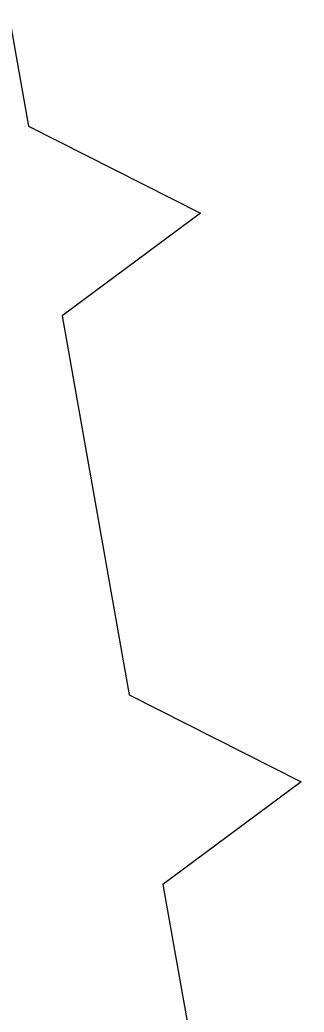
# Model space of a CAD drawing. Header units: millimetres. Extents: x -13407 to 95998, y -2611 to 109495.
# Drawn here: x 17340.17 to 17341.069, y 51167.641 to 51170.784 of the extents above; entities that cross this region are included whole.
import ezdxf
from ezdxf import colors
from ezdxf.entities.mleader import LeaderData, LeaderLine
from ezdxf.math import Vec2, Vec3

# ---------------------------------------------------------------- set-up
doc = ezdxf.new("R2010")
doc.units = ezdxf.units.MM
doc.linetypes.add('HIDDEN', pattern=[6, 4, -2])
for name, color, linetype, lineweight in [('АР_Отметки', 250, 'Continuous', 15), ('АР_Размеры', 175, 'Continuous', 9), ('АР_Сущ Несущая стена', 202, 'Continuous', 30), ('перекр 0.3', 181, 'Continuous', 30)]:
    doc.layers.add(name, color=color, linetype=linetype, lineweight=lineweight)
doc.styles.add('ISOCPEUR', font='isocpeur.ttf', dxfattribs={"width": 0.7})

# ---------------------------------------------------------------- blocks, each defined once
blk = doc.blocks.new('_DotSmall')
at = {"color": 0, "linetype": 'ByBlock', "const_width": 0.5}
blk.add_lwpolyline([(-0.0625, 0, 1), (0.0625, 0, 1)], format="xyb", close=True, dxfattribs=at)

msp = doc.modelspace()

# ---------------------------------------------------------------- linework, layer by layer
at = {"layer": 'АР_Размеры', "color": 5, "lineweight": 0, "ltscale": 100, "transparency": 33554687}
msp.add_lwpolyline([(17336.7246, 51166.9832), (17336.5118, 51168.1837), (17335.9677, 51168.4588), (17336.4054, 51168.784), (17336.1927, 51169.9845), (17335.6486, 51170.2595), (17336.0863, 51170.5848), (17335.9586, 51171.3051), (17336.6986, 51173.4173), (17338.3794, 51173.7152), (17339.6376, 51172.2048), (17340.4218, 51171.9723), (17339.9841, 51171.6471), (17340.1969, 51170.4465), (17340.741, 51170.1715), (17340.3033, 51169.8463), (17340.516, 51168.6458), (17341.0601, 51168.3707), (17340.6224, 51168.0455), (17340.8352, 51166.845)], dxfattribs=at)
msp.add_lwpolyline([(17336.7246, 51166.9832), (17336.5118, 51168.1837), (17335.9677, 51168.4588), (17336.4054, 51168.784), (17336.1927, 51169.9845), (17335.6486, 51170.2595), (17336.0863, 51170.5848), (17335.9586, 51171.3051), (17336.6986, 51173.4173), (17338.3794, 51173.7152), (17339.6376, 51172.2048), (17340.4218, 51171.9723), (17339.9841, 51171.6471), (17340.1969, 51170.4465), (17340.741, 51170.1715), (17340.3033, 51169.8463), (17340.516, 51168.6458), (17341.0601, 51168.3707), (17340.6224, 51168.0455), (17340.8352, 51166.845)], dxfattribs=at)
msp.add_lwpolyline([(17336.7246, 51166.9832), (17336.5118, 51168.1837), (17335.9677, 51168.4588), (17336.4054, 51168.784), (17336.1927, 51169.9845), (17335.6486, 51170.2595), (17336.0863, 51170.5848), (17335.9586, 51171.3051), (17336.6986, 51173.4173), (17338.3794, 51173.7152), (17339.6376, 51172.2048), (17340.4218, 51171.9723), (17339.9841, 51171.6471), (17340.1969, 51170.4465), (17340.741, 51170.1715), (17340.3033, 51169.8463), (17340.516, 51168.6458), (17341.0601, 51168.3707), (17340.6224, 51168.0455), (17340.8352, 51166.845)], dxfattribs=at)
msp.add_lwpolyline([(17336.7246, 51166.9832), (17336.5118, 51168.1837), (17335.9677, 51168.4588), (17336.4054, 51168.784), (17336.1927, 51169.9845), (17335.6486, 51170.2595), (17336.0863, 51170.5848), (17335.9586, 51171.3051), (17336.6986, 51173.4173), (17338.3794, 51173.7152), (17339.6376, 51172.2048), (17340.4218, 51171.9723), (17339.9841, 51171.6471), (17340.1969, 51170.4465), (17340.741, 51170.1715), (17340.3033, 51169.8463), (17340.516, 51168.6458), (17341.0601, 51168.3707), (17340.6224, 51168.0455), (17340.8352, 51166.845)], dxfattribs=at)
msp.add_lwpolyline([(17336.7246, 51166.9832), (17336.5118, 51168.1837), (17335.9677, 51168.4588), (17336.4054, 51168.784), (17336.1927, 51169.9845), (17335.6486, 51170.2595), (17336.0863, 51170.5848), (17335.9586, 51171.3051), (17336.6986, 51173.4173), (17338.3794, 51173.7152), (17339.6376, 51172.2048), (17340.4218, 51171.9723), (17339.9841, 51171.6471), (17340.1969, 51170.4465), (17340.741, 51170.1715), (17340.3033, 51169.8463), (17340.516, 51168.6458), (17341.0601, 51168.3707), (17340.6224, 51168.0455), (17340.8352, 51166.845)], dxfattribs=at)
msp.add_lwpolyline([(17336.7246, 51166.9832), (17336.5118, 51168.1837), (17335.9677, 51168.4588), (17336.4054, 51168.784), (17336.1927, 51169.9845), (17335.6486, 51170.2595), (17336.0863, 51170.5848), (17335.9586, 51171.3051), (17336.6986, 51173.4173), (17338.3794, 51173.7152), (17339.6376, 51172.2048), (17340.4218, 51171.9723), (17339.9841, 51171.6471), (17340.1969, 51170.4465), (17340.741, 51170.1715), (17340.3033, 51169.8463), (17340.516, 51168.6458), (17341.0601, 51168.3707), (17340.6224, 51168.0455), (17340.8352, 51166.845)], dxfattribs=at)
msp.add_lwpolyline([(17336.7246, 51166.9832), (17336.5118, 51168.1837), (17335.9677, 51168.4588), (17336.4054, 51168.784), (17336.1927, 51169.9845), (17335.6486, 51170.2595), (17336.0863, 51170.5848), (17335.9586, 51171.3051), (17336.6986, 51173.4173), (17338.3794, 51173.7152), (17339.6376, 51172.2048), (17340.4218, 51171.9723), (17339.9841, 51171.6471), (17340.1969, 51170.4465), (17340.741, 51170.1715), (17340.3033, 51169.8463), (17340.516, 51168.6458), (17341.0601, 51168.3707), (17340.6224, 51168.0455), (17340.8352, 51166.845)], dxfattribs=at)
msp.add_lwpolyline([(17336.7246, 51166.9832), (17336.5118, 51168.1837), (17335.9677, 51168.4588), (17336.4054, 51168.784), (17336.1927, 51169.9845), (17335.6486, 51170.2595), (17336.0863, 51170.5848), (17335.9586, 51171.3051), (17336.6986, 51173.4173), (17338.3794, 51173.7152), (17339.6376, 51172.2048), (17340.4218, 51171.9723), (17339.9841, 51171.6471), (17340.1969, 51170.4465), (17340.741, 51170.1715), (17340.3033, 51169.8463), (17340.516, 51168.6458), (17341.0601, 51168.3707), (17340.6224, 51168.0455), (17340.8352, 51166.845)], dxfattribs=at)
msp.add_lwpolyline([(17336.7246, 51166.9832), (17336.5118, 51168.1837), (17335.9677, 51168.4588), (17336.4054, 51168.784), (17336.1927, 51169.9845), (17335.6486, 51170.2595), (17336.0863, 51170.5848), (17335.9586, 51171.3051), (17336.6986, 51173.4173), (17338.3794, 51173.7152), (17339.6376, 51172.2048), (17340.4218, 51171.9723), (17339.9841, 51171.6471), (17340.1969, 51170.4465), (17340.741, 51170.1715), (17340.3033, 51169.8463), (17340.516, 51168.6458), (17341.0601, 51168.3707), (17340.6224, 51168.0455), (17340.8352, 51166.845)], dxfattribs=at)
msp.add_lwpolyline([(17336.7246, 51166.9832), (17336.5118, 51168.1837), (17335.9677, 51168.4588), (17336.4054, 51168.784), (17336.1927, 51169.9845), (17335.6486, 51170.2595), (17336.0863, 51170.5848), (17335.9586, 51171.3051), (17336.6986, 51173.4173), (17338.3794, 51173.7152), (17339.6376, 51172.2048), (17340.4218, 51171.9723), (17339.9841, 51171.6471), (17340.1969, 51170.4465), (17340.741, 51170.1715), (17340.3033, 51169.8463), (17340.516, 51168.6458), (17341.0601, 51168.3707), (17340.6224, 51168.0455), (17340.8352, 51166.845)], dxfattribs=at)
msp.add_lwpolyline([(17336.7246, 51166.9832), (17336.5118, 51168.1837), (17335.9677, 51168.4588), (17336.4054, 51168.784), (17336.1927, 51169.9845), (17335.6486, 51170.2595), (17336.0863, 51170.5848), (17335.9586, 51171.3051), (17336.6986, 51173.4173), (17338.3794, 51173.7152), (17339.6376, 51172.2048), (17340.4218, 51171.9723), (17339.9841, 51171.6471), (17340.1969, 51170.4465), (17340.741, 51170.1715), (17340.3033, 51169.8463), (17340.516, 51168.6458), (17341.0601, 51168.3707), (17340.6224, 51168.0455), (17340.8352, 51166.845)], dxfattribs=at)
msp.add_lwpolyline([(17336.7246, 51166.9832), (17336.5118, 51168.1837), (17335.9677, 51168.4588), (17336.4054, 51168.784), (17336.1927, 51169.9845), (17335.6486, 51170.2595), (17336.0863, 51170.5848), (17335.9586, 51171.3051), (17336.6986, 51173.4173), (17338.3794, 51173.7152), (17339.6376, 51172.2048), (17340.4218, 51171.9723), (17339.9841, 51171.6471), (17340.1969, 51170.4465), (17340.741, 51170.1715), (17340.3033, 51169.8463), (17340.516, 51168.6458), (17341.0601, 51168.3707), (17340.6224, 51168.0455), (17340.8352, 51166.845)], dxfattribs=at)
msp.add_lwpolyline([(17336.7246, 51166.9832), (17336.5118, 51168.1837), (17335.9677, 51168.4588), (17336.4054, 51168.784), (17336.1927, 51169.9845), (17335.6486, 51170.2595), (17336.0863, 51170.5848), (17335.9586, 51171.3051), (17336.6986, 51173.4173), (17338.3794, 51173.7152), (17339.6376, 51172.2048), (17340.4218, 51171.9723), (17339.9841, 51171.6471), (17340.1969, 51170.4465), (17340.741, 51170.1715), (17340.3033, 51169.8463), (17340.516, 51168.6458), (17341.0601, 51168.3707), (17340.6224, 51168.0455), (17340.8352, 51166.845)], dxfattribs=at)
msp.add_lwpolyline([(17336.7246, 51166.9832), (17336.5118, 51168.1837), (17335.9677, 51168.4588), (17336.4054, 51168.784), (17336.1927, 51169.9845), (17335.6486, 51170.2595), (17336.0863, 51170.5848), (17335.9586, 51171.3051), (17336.6986, 51173.4173), (17338.3794, 51173.7152), (17339.6376, 51172.2048), (17340.4218, 51171.9723), (17339.9841, 51171.6471), (17340.1969, 51170.4465), (17340.741, 51170.1715), (17340.3033, 51169.8463), (17340.516, 51168.6458), (17341.0601, 51168.3707), (17340.6224, 51168.0455), (17340.8352, 51166.845)], dxfattribs=at)
msp.add_lwpolyline([(17336.7246, 51166.9832), (17336.5118, 51168.1837), (17335.9677, 51168.4588), (17336.4054, 51168.784), (17336.1927, 51169.9845), (17335.6486, 51170.2595), (17336.0863, 51170.5848), (17335.9586, 51171.3051), (17336.6986, 51173.4173), (17338.3794, 51173.7152), (17339.6376, 51172.2048), (17340.4218, 51171.9723), (17339.9841, 51171.6471), (17340.1969, 51170.4465), (17340.741, 51170.1715), (17340.3033, 51169.8463), (17340.516, 51168.6458), (17341.0601, 51168.3707), (17340.6224, 51168.0455), (17340.8352, 51166.845)], dxfattribs=at)
msp.add_lwpolyline([(17336.7246, 51166.9832), (17336.5118, 51168.1837), (17335.9677, 51168.4588), (17336.4054, 51168.784), (17336.1927, 51169.9845), (17335.6486, 51170.2595), (17336.0863, 51170.5848), (17335.9586, 51171.3051), (17336.6986, 51173.4173), (17338.3794, 51173.7152), (17339.6376, 51172.2048), (17340.4218, 51171.9723), (17339.9841, 51171.6471), (17340.1969, 51170.4465), (17340.741, 51170.1715), (17340.3033, 51169.8463), (17340.516, 51168.6458), (17341.0601, 51168.3707), (17340.6224, 51168.0455), (17340.8352, 51166.845)], dxfattribs=at)
msp.add_lwpolyline([(17336.7246, 51166.9832), (17336.5118, 51168.1837), (17335.9677, 51168.4588), (17336.4054, 51168.784), (17336.1927, 51169.9845), (17335.6486, 51170.2595), (17336.0863, 51170.5848), (17335.9586, 51171.3051), (17336.6986, 51173.4173), (17338.3794, 51173.7152), (17339.6376, 51172.2048), (17340.4218, 51171.9723), (17339.9841, 51171.6471), (17340.1969, 51170.4465), (17340.741, 51170.1715), (17340.3033, 51169.8463), (17340.516, 51168.6458), (17341.0601, 51168.3707), (17340.6224, 51168.0455), (17340.8352, 51166.845)], dxfattribs=at)
msp.add_lwpolyline([(17336.7246, 51166.9832), (17336.5118, 51168.1837), (17335.9677, 51168.4588), (17336.4054, 51168.784), (17336.1927, 51169.9845), (17335.6486, 51170.2595), (17336.0863, 51170.5848), (17335.9586, 51171.3051), (17336.6986, 51173.4173), (17338.3794, 51173.7152), (17339.6376, 51172.2048), (17340.4218, 51171.9723), (17339.9841, 51171.6471), (17340.1969, 51170.4465), (17340.741, 51170.1715), (17340.3033, 51169.8463), (17340.516, 51168.6458), (17341.0601, 51168.3707), (17340.6224, 51168.0455), (17340.8352, 51166.845)], dxfattribs=at)
msp.add_lwpolyline([(17336.7246, 51166.9832), (17336.5118, 51168.1837), (17335.9677, 51168.4588), (17336.4054, 51168.784), (17336.1927, 51169.9845), (17335.6486, 51170.2595), (17336.0863, 51170.5848), (17335.9586, 51171.3051), (17336.6986, 51173.4173), (17338.3794, 51173.7152), (17339.6376, 51172.2048), (17340.4218, 51171.9723), (17339.9841, 51171.6471), (17340.1969, 51170.4465), (17340.741, 51170.1715), (17340.3033, 51169.8463), (17340.516, 51168.6458), (17341.0601, 51168.3707), (17340.6224, 51168.0455), (17340.8352, 51166.845)], dxfattribs=at)
msp.add_lwpolyline([(17336.7246, 51166.9832), (17336.5118, 51168.1837), (17335.9677, 51168.4588), (17336.4054, 51168.784), (17336.1927, 51169.9845), (17335.6486, 51170.2595), (17336.0863, 51170.5848), (17335.9586, 51171.3051), (17336.6986, 51173.4173), (17338.3794, 51173.7152), (17339.6376, 51172.2048), (17340.4218, 51171.9723), (17339.9841, 51171.6471), (17340.1969, 51170.4465), (17340.741, 51170.1715), (17340.3033, 51169.8463), (17340.516, 51168.6458), (17341.0601, 51168.3707), (17340.6224, 51168.0455), (17340.8352, 51166.845)], dxfattribs=at)
msp.add_lwpolyline([(17336.7246, 51166.9832), (17336.5118, 51168.1837), (17335.9677, 51168.4588), (17336.4054, 51168.784), (17336.1927, 51169.9845), (17335.6486, 51170.2595), (17336.0863, 51170.5848), (17335.9586, 51171.3051), (17336.6986, 51173.4173), (17338.3794, 51173.7152), (17339.6376, 51172.2048), (17340.4218, 51171.9723), (17339.9841, 51171.6471), (17340.1969, 51170.4465), (17340.741, 51170.1715), (17340.3033, 51169.8463), (17340.516, 51168.6458), (17341.0601, 51168.3707), (17340.6224, 51168.0455), (17340.8352, 51166.845)], dxfattribs=at)
msp.add_lwpolyline([(17336.7246, 51166.9832), (17336.5118, 51168.1837), (17335.9677, 51168.4588), (17336.4054, 51168.784), (17336.1927, 51169.9845), (17335.6486, 51170.2595), (17336.0863, 51170.5848), (17335.9586, 51171.3051), (17336.6986, 51173.4173), (17338.3794, 51173.7152), (17339.6376, 51172.2048), (17340.4218, 51171.9723), (17339.9841, 51171.6471), (17340.1969, 51170.4465), (17340.741, 51170.1715), (17340.3033, 51169.8463), (17340.516, 51168.6458), (17341.0601, 51168.3707), (17340.6224, 51168.0455), (17340.8352, 51166.845)], dxfattribs=at)
msp.add_lwpolyline([(17336.7246, 51166.9832), (17336.5118, 51168.1837), (17335.9677, 51168.4588), (17336.4054, 51168.784), (17336.1927, 51169.9845), (17335.6486, 51170.2595), (17336.0863, 51170.5848), (17335.9586, 51171.3051), (17336.6986, 51173.4173), (17338.3794, 51173.7152), (17339.6376, 51172.2048), (17340.4218, 51171.9723), (17339.9841, 51171.6471), (17340.1969, 51170.4465), (17340.741, 51170.1715), (17340.3033, 51169.8463), (17340.516, 51168.6458), (17341.0601, 51168.3707), (17340.6224, 51168.0455), (17340.8352, 51166.845)], dxfattribs=at)
msp.add_lwpolyline([(17336.7246, 51166.9832), (17336.5118, 51168.1837), (17335.9677, 51168.4588), (17336.4054, 51168.784), (17336.1927, 51169.9845), (17335.6486, 51170.2595), (17336.0863, 51170.5848), (17335.9586, 51171.3051), (17336.6986, 51173.4173), (17338.3794, 51173.7152), (17339.6376, 51172.2048), (17340.4218, 51171.9723), (17339.9841, 51171.6471), (17340.1969, 51170.4465), (17340.741, 51170.1715), (17340.3033, 51169.8463), (17340.516, 51168.6458), (17341.0601, 51168.3707), (17340.6224, 51168.0455), (17340.8352, 51166.845)], dxfattribs=at)
msp.add_lwpolyline([(17336.7246, 51166.9832), (17336.5118, 51168.1837), (17335.9677, 51168.4588), (17336.4054, 51168.784), (17336.1927, 51169.9845), (17335.6486, 51170.2595), (17336.0863, 51170.5848), (17335.9586, 51171.3051), (17336.6986, 51173.4173), (17338.3794, 51173.7152), (17339.6376, 51172.2048), (17340.4218, 51171.9723), (17339.9841, 51171.6471), (17340.1969, 51170.4465), (17340.741, 51170.1715), (17340.3033, 51169.8463), (17340.516, 51168.6458), (17341.0601, 51168.3707), (17340.6224, 51168.0455), (17340.8352, 51166.845)], dxfattribs=at)
msp.add_lwpolyline([(17336.7246, 51166.9832), (17336.5118, 51168.1837), (17335.9677, 51168.4588), (17336.4054, 51168.784), (17336.1927, 51169.9845), (17335.6486, 51170.2595), (17336.0863, 51170.5848), (17335.9586, 51171.3051), (17336.6986, 51173.4173), (17338.3794, 51173.7152), (17339.6376, 51172.2048), (17340.4218, 51171.9723), (17339.9841, 51171.6471), (17340.1969, 51170.4465), (17340.741, 51170.1715), (17340.3033, 51169.8463), (17340.516, 51168.6458), (17341.0601, 51168.3707), (17340.6224, 51168.0455), (17340.8352, 51166.845)], dxfattribs=at)
msp.add_lwpolyline([(17336.7246, 51166.9832), (17336.5118, 51168.1837), (17335.9677, 51168.4588), (17336.4054, 51168.784), (17336.1927, 51169.9845), (17335.6486, 51170.2595), (17336.0863, 51170.5848), (17335.9586, 51171.3051), (17336.6986, 51173.4173), (17338.3794, 51173.7152), (17339.6376, 51172.2048), (17340.4218, 51171.9723), (17339.9841, 51171.6471), (17340.1969, 51170.4465), (17340.741, 51170.1715), (17340.3033, 51169.8463), (17340.516, 51168.6458), (17341.0601, 51168.3707), (17340.6224, 51168.0455), (17340.8352, 51166.845)], dxfattribs=at)
msp.add_lwpolyline([(17336.7246, 51166.9832), (17336.5118, 51168.1837), (17335.9677, 51168.4588), (17336.4054, 51168.784), (17336.1927, 51169.9845), (17335.6486, 51170.2595), (17336.0863, 51170.5848), (17335.9586, 51171.3051), (17336.6986, 51173.4173), (17338.3794, 51173.7152), (17339.6376, 51172.2048), (17340.4218, 51171.9723), (17339.9841, 51171.6471), (17340.1969, 51170.4465), (17340.741, 51170.1715), (17340.3033, 51169.8463), (17340.516, 51168.6458), (17341.0601, 51168.3707), (17340.6224, 51168.0455), (17340.8352, 51166.845)], dxfattribs=at)
msp.add_lwpolyline([(17336.7246, 51166.9832), (17336.5118, 51168.1837), (17335.9677, 51168.4588), (17336.4054, 51168.784), (17336.1927, 51169.9845), (17335.6486, 51170.2595), (17336.0863, 51170.5848), (17335.9586, 51171.3051), (17336.6986, 51173.4173), (17338.3794, 51173.7152), (17339.6376, 51172.2048), (17340.4218, 51171.9723), (17339.9841, 51171.6471), (17340.1969, 51170.4465), (17340.741, 51170.1715), (17340.3033, 51169.8463), (17340.516, 51168.6458), (17341.0601, 51168.3707), (17340.6224, 51168.0455), (17340.8352, 51166.845)], dxfattribs=at)
msp.add_lwpolyline([(17336.7246, 51166.9832), (17336.5118, 51168.1837), (17335.9677, 51168.4588), (17336.4054, 51168.784), (17336.1927, 51169.9845), (17335.6486, 51170.2595), (17336.0863, 51170.5848), (17335.9586, 51171.3051), (17336.6986, 51173.4173), (17338.3794, 51173.7152), (17339.6376, 51172.2048), (17340.4218, 51171.9723), (17339.9841, 51171.6471), (17340.1969, 51170.4465), (17340.741, 51170.1715), (17340.3033, 51169.8463), (17340.516, 51168.6458), (17341.0601, 51168.3707), (17340.6224, 51168.0455), (17340.8352, 51166.845)], dxfattribs=at)
msp.add_lwpolyline([(17336.7246, 51166.9832), (17336.5118, 51168.1837), (17335.9677, 51168.4588), (17336.4054, 51168.784), (17336.1927, 51169.9845), (17335.6486, 51170.2595), (17336.0863, 51170.5848), (17335.9586, 51171.3051), (17336.6986, 51173.4173), (17338.3794, 51173.7152), (17339.6376, 51172.2048), (17340.4218, 51171.9723), (17339.9841, 51171.6471), (17340.1969, 51170.4465), (17340.741, 51170.1715), (17340.3033, 51169.8463), (17340.516, 51168.6458), (17341.0601, 51168.3707), (17340.6224, 51168.0455), (17340.8352, 51166.845)], dxfattribs=at)
msp.add_lwpolyline([(17336.7246, 51166.9832), (17336.5118, 51168.1837), (17335.9677, 51168.4588), (17336.4054, 51168.784), (17336.1927, 51169.9845), (17335.6486, 51170.2595), (17336.0863, 51170.5848), (17335.9586, 51171.3051), (17336.6986, 51173.4173), (17338.3794, 51173.7152), (17339.6376, 51172.2048), (17340.4218, 51171.9723), (17339.9841, 51171.6471), (17340.1969, 51170.4465), (17340.741, 51170.1715), (17340.3033, 51169.8463), (17340.516, 51168.6458), (17341.0601, 51168.3707), (17340.6224, 51168.0455), (17340.8352, 51166.845)], dxfattribs=at)
msp.add_lwpolyline([(17336.7246, 51166.9832), (17336.5118, 51168.1837), (17335.9677, 51168.4588), (17336.4054, 51168.784), (17336.1927, 51169.9845), (17335.6486, 51170.2595), (17336.0863, 51170.5848), (17335.9586, 51171.3051), (17336.6986, 51173.4173), (17338.3794, 51173.7152), (17339.6376, 51172.2048), (17340.4218, 51171.9723), (17339.9841, 51171.6471), (17340.1969, 51170.4465), (17340.741, 51170.1715), (17340.3033, 51169.8463), (17340.516, 51168.6458), (17341.0601, 51168.3707), (17340.6224, 51168.0455), (17340.8352, 51166.845)], dxfattribs=at)
msp.add_lwpolyline([(17336.7246, 51166.9832), (17336.5118, 51168.1837), (17335.9677, 51168.4588), (17336.4054, 51168.784), (17336.1927, 51169.9845), (17335.6486, 51170.2595), (17336.0863, 51170.5848), (17335.9586, 51171.3051), (17336.6986, 51173.4173), (17338.3794, 51173.7152), (17339.6376, 51172.2048), (17340.4218, 51171.9723), (17339.9841, 51171.6471), (17340.1969, 51170.4465), (17340.741, 51170.1715), (17340.3033, 51169.8463), (17340.516, 51168.6458), (17341.0601, 51168.3707), (17340.6224, 51168.0455), (17340.8352, 51166.845)], dxfattribs=at)
msp.add_lwpolyline([(17336.7246, 51166.9832), (17336.5118, 51168.1837), (17335.9677, 51168.4588), (17336.4054, 51168.784), (17336.1927, 51169.9845), (17335.6486, 51170.2595), (17336.0863, 51170.5848), (17335.9586, 51171.3051), (17336.6986, 51173.4173), (17338.3794, 51173.7152), (17339.6376, 51172.2048), (17340.4218, 51171.9723), (17339.9841, 51171.6471), (17340.1969, 51170.4465), (17340.741, 51170.1715), (17340.3033, 51169.8463), (17340.516, 51168.6458), (17341.0601, 51168.3707), (17340.6224, 51168.0455), (17340.8352, 51166.845)], dxfattribs=at)
msp.add_lwpolyline([(17336.7246, 51166.9832), (17336.5118, 51168.1837), (17335.9677, 51168.4588), (17336.4054, 51168.784), (17336.1927, 51169.9845), (17335.6486, 51170.2595), (17336.0863, 51170.5848), (17335.9586, 51171.3051), (17336.6986, 51173.4173), (17338.3794, 51173.7152), (17339.6376, 51172.2048), (17340.4218, 51171.9723), (17339.9841, 51171.6471), (17340.1969, 51170.4465), (17340.741, 51170.1715), (17340.3033, 51169.8463), (17340.516, 51168.6458), (17341.0601, 51168.3707), (17340.6224, 51168.0455), (17340.8352, 51166.845)], dxfattribs=at)
msp.add_lwpolyline([(17336.7246, 51166.9832), (17336.5118, 51168.1837), (17335.9677, 51168.4588), (17336.4054, 51168.784), (17336.1927, 51169.9845), (17335.6486, 51170.2595), (17336.0863, 51170.5848), (17335.9586, 51171.3051), (17336.6986, 51173.4173), (17338.3794, 51173.7152), (17339.6376, 51172.2048), (17340.4218, 51171.9723), (17339.9841, 51171.6471), (17340.1969, 51170.4465), (17340.741, 51170.1715), (17340.3033, 51169.8463), (17340.516, 51168.6458), (17341.0601, 51168.3707), (17340.6224, 51168.0455), (17340.8352, 51166.845)], dxfattribs=at)
msp.add_lwpolyline([(17336.7246, 51166.9832), (17336.5118, 51168.1837), (17335.9677, 51168.4588), (17336.4054, 51168.784), (17336.1927, 51169.9845), (17335.6486, 51170.2595), (17336.0863, 51170.5848), (17335.9586, 51171.3051), (17336.6986, 51173.4173), (17338.3794, 51173.7152), (17339.6376, 51172.2048), (17340.4218, 51171.9723), (17339.9841, 51171.6471), (17340.1969, 51170.4465), (17340.741, 51170.1715), (17340.3033, 51169.8463), (17340.516, 51168.6458), (17341.0601, 51168.3707), (17340.6224, 51168.0455), (17340.8352, 51166.845)], dxfattribs=at)
msp.add_lwpolyline([(17336.7246, 51166.9832), (17336.5118, 51168.1837), (17335.9677, 51168.4588), (17336.4054, 51168.784), (17336.1927, 51169.9845), (17335.6486, 51170.2595), (17336.0863, 51170.5848), (17335.9586, 51171.3051), (17336.6986, 51173.4173), (17338.3794, 51173.7152), (17339.6376, 51172.2048), (17340.4218, 51171.9723), (17339.9841, 51171.6471), (17340.1969, 51170.4465), (17340.741, 51170.1715), (17340.3033, 51169.8463), (17340.516, 51168.6458), (17341.0601, 51168.3707), (17340.6224, 51168.0455), (17340.8352, 51166.845)], dxfattribs=at)
msp.add_lwpolyline([(17336.7246, 51166.9832), (17336.5118, 51168.1837), (17335.9677, 51168.4588), (17336.4054, 51168.784), (17336.1927, 51169.9845), (17335.6486, 51170.2595), (17336.0863, 51170.5848), (17335.9586, 51171.3051), (17336.6986, 51173.4173), (17338.3794, 51173.7152), (17339.6376, 51172.2048), (17340.4218, 51171.9723), (17339.9841, 51171.6471), (17340.1969, 51170.4465), (17340.741, 51170.1715), (17340.3033, 51169.8463), (17340.516, 51168.6458), (17341.0601, 51168.3707), (17340.6224, 51168.0455), (17340.8352, 51166.845)], dxfattribs=at)
msp.add_lwpolyline([(17336.7246, 51166.9832), (17336.5118, 51168.1837), (17335.9677, 51168.4588), (17336.4054, 51168.784), (17336.1927, 51169.9845), (17335.6486, 51170.2595), (17336.0863, 51170.5848), (17335.9586, 51171.3051), (17336.6986, 51173.4173), (17338.3794, 51173.7152), (17339.6376, 51172.2048), (17340.4218, 51171.9723), (17339.9841, 51171.6471), (17340.1969, 51170.4465), (17340.741, 51170.1715), (17340.3033, 51169.8463), (17340.516, 51168.6458), (17341.0601, 51168.3707), (17340.6224, 51168.0455), (17340.8352, 51166.845)], dxfattribs=at)
msp.add_lwpolyline([(17336.7246, 51166.9832), (17336.5118, 51168.1837), (17335.9677, 51168.4588), (17336.4054, 51168.784), (17336.1927, 51169.9845), (17335.6486, 51170.2595), (17336.0863, 51170.5848), (17335.9586, 51171.3051), (17336.6986, 51173.4173), (17338.3794, 51173.7152), (17339.6376, 51172.2048), (17340.4218, 51171.9723), (17339.9841, 51171.6471), (17340.1969, 51170.4465), (17340.741, 51170.1715), (17340.3033, 51169.8463), (17340.516, 51168.6458), (17341.0601, 51168.3707), (17340.6224, 51168.0455), (17340.8352, 51166.845)], dxfattribs=at)
msp.add_lwpolyline([(17336.7246, 51166.9832), (17336.5118, 51168.1837), (17335.9677, 51168.4588), (17336.4054, 51168.784), (17336.1927, 51169.9845), (17335.6486, 51170.2595), (17336.0863, 51170.5848), (17335.9586, 51171.3051), (17336.6986, 51173.4173), (17338.3794, 51173.7152), (17339.6376, 51172.2048), (17340.4218, 51171.9723), (17339.9841, 51171.6471), (17340.1969, 51170.4465), (17340.741, 51170.1715), (17340.3033, 51169.8463), (17340.516, 51168.6458), (17341.0601, 51168.3707), (17340.6224, 51168.0455), (17340.8352, 51166.845)], dxfattribs=at)
msp.add_lwpolyline([(17336.7246, 51166.9832), (17336.5118, 51168.1837), (17335.9677, 51168.4588), (17336.4054, 51168.784), (17336.1927, 51169.9845), (17335.6486, 51170.2595), (17336.0863, 51170.5848), (17335.9586, 51171.3051), (17336.6986, 51173.4173), (17338.3794, 51173.7152), (17339.6376, 51172.2048), (17340.4218, 51171.9723), (17339.9841, 51171.6471), (17340.1969, 51170.4465), (17340.741, 51170.1715), (17340.3033, 51169.8463), (17340.516, 51168.6458), (17341.0601, 51168.3707), (17340.6224, 51168.0455), (17340.8352, 51166.845)], dxfattribs=at)
msp.add_lwpolyline([(17336.7246, 51166.9832), (17336.5118, 51168.1837), (17335.9677, 51168.4588), (17336.4054, 51168.784), (17336.1927, 51169.9845), (17335.6486, 51170.2595), (17336.0863, 51170.5848), (17335.9586, 51171.3051), (17336.6986, 51173.4173), (17338.3794, 51173.7152), (17339.6376, 51172.2048), (17340.4218, 51171.9723), (17339.9841, 51171.6471), (17340.1969, 51170.4465), (17340.741, 51170.1715), (17340.3033, 51169.8463), (17340.516, 51168.6458), (17341.0601, 51168.3707), (17340.6224, 51168.0455), (17340.8352, 51166.845)], dxfattribs=at)
msp.add_lwpolyline([(17336.7246, 51166.9832), (17336.5118, 51168.1837), (17335.9677, 51168.4588), (17336.4054, 51168.784), (17336.1927, 51169.9845), (17335.6486, 51170.2595), (17336.0863, 51170.5848), (17335.9586, 51171.3051), (17336.6986, 51173.4173), (17338.3794, 51173.7152), (17339.6376, 51172.2048), (17340.4218, 51171.9723), (17339.9841, 51171.6471), (17340.1969, 51170.4465), (17340.741, 51170.1715), (17340.3033, 51169.8463), (17340.516, 51168.6458), (17341.0601, 51168.3707), (17340.6224, 51168.0455), (17340.8352, 51166.845)], dxfattribs=at)
msp.add_lwpolyline([(17336.7246, 51166.9832), (17336.5118, 51168.1837), (17335.9677, 51168.4588), (17336.4054, 51168.784), (17336.1927, 51169.9845), (17335.6486, 51170.2595), (17336.0863, 51170.5848), (17335.9586, 51171.3051), (17336.6986, 51173.4173), (17338.3794, 51173.7152), (17339.6376, 51172.2048), (17340.4218, 51171.9723), (17339.9841, 51171.6471), (17340.1969, 51170.4465), (17340.741, 51170.1715), (17340.3033, 51169.8463), (17340.516, 51168.6458), (17341.0601, 51168.3707), (17340.6224, 51168.0455), (17340.8352, 51166.845)], dxfattribs=at)
msp.add_lwpolyline([(17336.7246, 51166.9832), (17336.5118, 51168.1837), (17335.9677, 51168.4588), (17336.4054, 51168.784), (17336.1927, 51169.9845), (17335.6486, 51170.2595), (17336.0863, 51170.5848), (17335.9586, 51171.3051), (17336.6986, 51173.4173), (17338.3794, 51173.7152), (17339.6376, 51172.2048), (17340.4218, 51171.9723), (17339.9841, 51171.6471), (17340.1969, 51170.4465), (17340.741, 51170.1715), (17340.3033, 51169.8463), (17340.516, 51168.6458), (17341.0601, 51168.3707), (17340.6224, 51168.0455), (17340.8352, 51166.845)], dxfattribs=at)
msp.add_lwpolyline([(17336.7246, 51166.9832), (17336.5118, 51168.1837), (17335.9677, 51168.4588), (17336.4054, 51168.784), (17336.1927, 51169.9845), (17335.6486, 51170.2595), (17336.0863, 51170.5848), (17335.9586, 51171.3051), (17336.6986, 51173.4173), (17338.3794, 51173.7152), (17339.6376, 51172.2048), (17340.4218, 51171.9723), (17339.9841, 51171.6471), (17340.1969, 51170.4465), (17340.741, 51170.1715), (17340.3033, 51169.8463), (17340.516, 51168.6458), (17341.0601, 51168.3707), (17340.6224, 51168.0455), (17340.8352, 51166.845)], dxfattribs=at)
msp.add_lwpolyline([(17336.7246, 51166.9832), (17336.5118, 51168.1837), (17335.9677, 51168.4588), (17336.4054, 51168.784), (17336.1927, 51169.9845), (17335.6486, 51170.2595), (17336.0863, 51170.5848), (17335.9586, 51171.3051), (17336.6986, 51173.4173), (17338.3794, 51173.7152), (17339.6376, 51172.2048), (17340.4218, 51171.9723), (17339.9841, 51171.6471), (17340.1969, 51170.4465), (17340.741, 51170.1715), (17340.3033, 51169.8463), (17340.516, 51168.6458), (17341.0601, 51168.3707), (17340.6224, 51168.0455), (17340.8352, 51166.845)], dxfattribs=at)
msp.add_lwpolyline([(17336.7246, 51166.9832), (17336.5118, 51168.1837), (17335.9677, 51168.4588), (17336.4054, 51168.784), (17336.1927, 51169.9845), (17335.6486, 51170.2595), (17336.0863, 51170.5848), (17335.9586, 51171.3051), (17336.6986, 51173.4173), (17338.3794, 51173.7152), (17339.6376, 51172.2048), (17340.4218, 51171.9723), (17339.9841, 51171.6471), (17340.1969, 51170.4465), (17340.741, 51170.1715), (17340.3033, 51169.8463), (17340.516, 51168.6458), (17341.0601, 51168.3707), (17340.6224, 51168.0455), (17340.8352, 51166.845)], dxfattribs=at)
msp.add_lwpolyline([(17336.7246, 51166.9832), (17336.5118, 51168.1837), (17335.9677, 51168.4588), (17336.4054, 51168.784), (17336.1927, 51169.9845), (17335.6486, 51170.2595), (17336.0863, 51170.5848), (17335.9586, 51171.3051), (17336.6986, 51173.4173), (17338.3794, 51173.7152), (17339.6376, 51172.2048), (17340.4218, 51171.9723), (17339.9841, 51171.6471), (17340.1969, 51170.4465), (17340.741, 51170.1715), (17340.3033, 51169.8463), (17340.516, 51168.6458), (17341.0601, 51168.3707), (17340.6224, 51168.0455), (17340.8352, 51166.845)], dxfattribs=at)
msp.add_lwpolyline([(17336.7246, 51166.9832), (17336.5118, 51168.1837), (17335.9677, 51168.4588), (17336.4054, 51168.784), (17336.1927, 51169.9845), (17335.6486, 51170.2595), (17336.0863, 51170.5848), (17335.9586, 51171.3051), (17336.6986, 51173.4173), (17338.3794, 51173.7152), (17339.6376, 51172.2048), (17340.4218, 51171.9723), (17339.9841, 51171.6471), (17340.1969, 51170.4465), (17340.741, 51170.1715), (17340.3033, 51169.8463), (17340.516, 51168.6458), (17341.0601, 51168.3707), (17340.6224, 51168.0455), (17340.8352, 51166.845)], dxfattribs=at)
msp.add_lwpolyline([(17336.7246, 51166.9832), (17336.5118, 51168.1837), (17335.9677, 51168.4588), (17336.4054, 51168.784), (17336.1927, 51169.9845), (17335.6486, 51170.2595), (17336.0863, 51170.5848), (17335.9586, 51171.3051), (17336.6986, 51173.4173), (17338.3794, 51173.7152), (17339.6376, 51172.2048), (17340.4218, 51171.9723), (17339.9841, 51171.6471), (17340.1969, 51170.4465), (17340.741, 51170.1715), (17340.3033, 51169.8463), (17340.516, 51168.6458), (17341.0601, 51168.3707), (17340.6224, 51168.0455), (17340.8352, 51166.845)], dxfattribs=at)
msp.add_lwpolyline([(17336.7246, 51166.9832), (17336.5118, 51168.1837), (17335.9677, 51168.4588), (17336.4054, 51168.784), (17336.1927, 51169.9845), (17335.6486, 51170.2595), (17336.0863, 51170.5848), (17335.9586, 51171.3051), (17336.6986, 51173.4173), (17338.3794, 51173.7152), (17339.6376, 51172.2048), (17340.4218, 51171.9723), (17339.9841, 51171.6471), (17340.1969, 51170.4465), (17340.741, 51170.1715), (17340.3033, 51169.8463), (17340.516, 51168.6458), (17341.0601, 51168.3707), (17340.6224, 51168.0455), (17340.8352, 51166.845)], dxfattribs=at)
msp.add_lwpolyline([(17336.7246, 51166.9832), (17336.5118, 51168.1837), (17335.9677, 51168.4588), (17336.4054, 51168.784), (17336.1927, 51169.9845), (17335.6486, 51170.2595), (17336.0863, 51170.5848), (17335.9586, 51171.3051), (17336.6986, 51173.4173), (17338.3794, 51173.7152), (17339.6376, 51172.2048), (17340.4218, 51171.9723), (17339.9841, 51171.6471), (17340.1969, 51170.4465), (17340.741, 51170.1715), (17340.3033, 51169.8463), (17340.516, 51168.6458), (17341.0601, 51168.3707), (17340.6224, 51168.0455), (17340.8352, 51166.845)], dxfattribs=at)
msp.add_lwpolyline([(17336.7246, 51166.9832), (17336.5118, 51168.1837), (17335.9677, 51168.4588), (17336.4054, 51168.784), (17336.1927, 51169.9845), (17335.6486, 51170.2595), (17336.0863, 51170.5848), (17335.9586, 51171.3051), (17336.6986, 51173.4173), (17338.3794, 51173.7152), (17339.6376, 51172.2048), (17340.4218, 51171.9723), (17339.9841, 51171.6471), (17340.1969, 51170.4465), (17340.741, 51170.1715), (17340.3033, 51169.8463), (17340.516, 51168.6458), (17341.0601, 51168.3707), (17340.6224, 51168.0455), (17340.8352, 51166.845)], dxfattribs=at)
msp.add_lwpolyline([(17336.7246, 51166.9832), (17336.5118, 51168.1837), (17335.9677, 51168.4588), (17336.4054, 51168.784), (17336.1927, 51169.9845), (17335.6486, 51170.2595), (17336.0863, 51170.5848), (17335.9586, 51171.3051), (17336.6986, 51173.4173), (17338.3794, 51173.7152), (17339.6376, 51172.2048), (17340.4218, 51171.9723), (17339.9841, 51171.6471), (17340.1969, 51170.4465), (17340.741, 51170.1715), (17340.3033, 51169.8463), (17340.516, 51168.6458), (17341.0601, 51168.3707), (17340.6224, 51168.0455), (17340.8352, 51166.845)], dxfattribs=at)
msp.add_lwpolyline([(17336.7246, 51166.9832), (17336.5118, 51168.1837), (17335.9677, 51168.4588), (17336.4054, 51168.784), (17336.1927, 51169.9845), (17335.6486, 51170.2595), (17336.0863, 51170.5848), (17335.9586, 51171.3051), (17336.6986, 51173.4173), (17338.3794, 51173.7152), (17339.6376, 51172.2048), (17340.4218, 51171.9723), (17339.9841, 51171.6471), (17340.1969, 51170.4465), (17340.741, 51170.1715), (17340.3033, 51169.8463), (17340.516, 51168.6458), (17341.0601, 51168.3707), (17340.6224, 51168.0455), (17340.8352, 51166.845)], dxfattribs=at)
msp.add_lwpolyline([(17336.7246, 51166.9832), (17336.5118, 51168.1837), (17335.9677, 51168.4588), (17336.4054, 51168.784), (17336.1927, 51169.9845), (17335.6486, 51170.2595), (17336.0863, 51170.5848), (17335.9586, 51171.3051), (17336.6986, 51173.4173), (17338.3794, 51173.7152), (17339.6376, 51172.2048), (17340.4218, 51171.9723), (17339.9841, 51171.6471), (17340.1969, 51170.4465), (17340.741, 51170.1715), (17340.3033, 51169.8463), (17340.516, 51168.6458), (17341.0601, 51168.3707), (17340.6224, 51168.0455), (17340.8352, 51166.845)], dxfattribs=at)
msp.add_lwpolyline([(17336.7246, 51166.9832), (17336.5118, 51168.1837), (17335.9677, 51168.4588), (17336.4054, 51168.784), (17336.1927, 51169.9845), (17335.6486, 51170.2595), (17336.0863, 51170.5848), (17335.9586, 51171.3051), (17336.6986, 51173.4173), (17338.3794, 51173.7152), (17339.6376, 51172.2048), (17340.4218, 51171.9723), (17339.9841, 51171.6471), (17340.1969, 51170.4465), (17340.741, 51170.1715), (17340.3033, 51169.8463), (17340.516, 51168.6458), (17341.0601, 51168.3707), (17340.6224, 51168.0455), (17340.8352, 51166.845)], dxfattribs=at)
msp.add_lwpolyline([(17336.7246, 51166.9832), (17336.5118, 51168.1837), (17335.9677, 51168.4588), (17336.4054, 51168.784), (17336.1927, 51169.9845), (17335.6486, 51170.2595), (17336.0863, 51170.5848), (17335.9586, 51171.3051), (17336.6986, 51173.4173), (17338.3794, 51173.7152), (17339.6376, 51172.2048), (17340.4218, 51171.9723), (17339.9841, 51171.6471), (17340.1969, 51170.4465), (17340.741, 51170.1715), (17340.3033, 51169.8463), (17340.516, 51168.6458), (17341.0601, 51168.3707), (17340.6224, 51168.0455), (17340.8352, 51166.845)], dxfattribs=at)
msp.add_lwpolyline([(17336.7246, 51166.9832), (17336.5118, 51168.1837), (17335.9677, 51168.4588), (17336.4054, 51168.784), (17336.1927, 51169.9845), (17335.6486, 51170.2595), (17336.0863, 51170.5848), (17335.9586, 51171.3051), (17336.6986, 51173.4173), (17338.3794, 51173.7152), (17339.6376, 51172.2048), (17340.4218, 51171.9723), (17339.9841, 51171.6471), (17340.1969, 51170.4465), (17340.741, 51170.1715), (17340.3033, 51169.8463), (17340.516, 51168.6458), (17341.0601, 51168.3707), (17340.6224, 51168.0455), (17340.8352, 51166.845)], dxfattribs=at)
msp.add_lwpolyline([(17336.7246, 51166.9832), (17336.5118, 51168.1837), (17335.9677, 51168.4588), (17336.4054, 51168.784), (17336.1927, 51169.9845), (17335.6486, 51170.2595), (17336.0863, 51170.5848), (17335.9586, 51171.3051), (17336.6986, 51173.4173), (17338.3794, 51173.7152), (17339.6376, 51172.2048), (17340.4218, 51171.9723), (17339.9841, 51171.6471), (17340.1969, 51170.4465), (17340.741, 51170.1715), (17340.3033, 51169.8463), (17340.516, 51168.6458), (17341.0601, 51168.3707), (17340.6224, 51168.0455), (17340.8352, 51166.845)], dxfattribs=at)
msp.add_lwpolyline([(17336.7246, 51166.9832), (17336.5118, 51168.1837), (17335.9677, 51168.4588), (17336.4054, 51168.784), (17336.1927, 51169.9845), (17335.6486, 51170.2595), (17336.0863, 51170.5848), (17335.9586, 51171.3051), (17336.6986, 51173.4173), (17338.3794, 51173.7152), (17339.6376, 51172.2048), (17340.4218, 51171.9723), (17339.9841, 51171.6471), (17340.1969, 51170.4465), (17340.741, 51170.1715), (17340.3033, 51169.8463), (17340.516, 51168.6458), (17341.0601, 51168.3707), (17340.6224, 51168.0455), (17340.8352, 51166.845)], dxfattribs=at)
msp.add_lwpolyline([(17336.7246, 51166.9832), (17336.5118, 51168.1837), (17335.9677, 51168.4588), (17336.4054, 51168.784), (17336.1927, 51169.9845), (17335.6486, 51170.2595), (17336.0863, 51170.5848), (17335.9586, 51171.3051), (17336.6986, 51173.4173), (17338.3794, 51173.7152), (17339.6376, 51172.2048), (17340.4218, 51171.9723), (17339.9841, 51171.6471), (17340.1969, 51170.4465), (17340.741, 51170.1715), (17340.3033, 51169.8463), (17340.516, 51168.6458), (17341.0601, 51168.3707), (17340.6224, 51168.0455), (17340.8352, 51166.845)], dxfattribs=at)
msp.add_lwpolyline([(17336.7246, 51166.9832), (17336.5118, 51168.1837), (17335.9677, 51168.4588), (17336.4054, 51168.784), (17336.1927, 51169.9845), (17335.6486, 51170.2595), (17336.0863, 51170.5848), (17335.9586, 51171.3051), (17336.6986, 51173.4173), (17338.3794, 51173.7152), (17339.6376, 51172.2048), (17340.4218, 51171.9723), (17339.9841, 51171.6471), (17340.1969, 51170.4465), (17340.741, 51170.1715), (17340.3033, 51169.8463), (17340.516, 51168.6458), (17341.0601, 51168.3707), (17340.6224, 51168.0455), (17340.8352, 51166.845)], dxfattribs=at)
msp.add_lwpolyline([(17336.7246, 51166.9832), (17336.5118, 51168.1837), (17335.9677, 51168.4588), (17336.4054, 51168.784), (17336.1927, 51169.9845), (17335.6486, 51170.2595), (17336.0863, 51170.5848), (17335.9586, 51171.3051), (17336.6986, 51173.4173), (17338.3794, 51173.7152), (17339.6376, 51172.2048), (17340.4218, 51171.9723), (17339.9841, 51171.6471), (17340.1969, 51170.4465), (17340.741, 51170.1715), (17340.3033, 51169.8463), (17340.516, 51168.6458), (17341.0601, 51168.3707), (17340.6224, 51168.0455), (17340.8352, 51166.845)], dxfattribs=at)
msp.add_lwpolyline([(17336.7246, 51166.9832), (17336.5118, 51168.1837), (17335.9677, 51168.4588), (17336.4054, 51168.784), (17336.1927, 51169.9845), (17335.6486, 51170.2595), (17336.0863, 51170.5848), (17335.9586, 51171.3051), (17336.6986, 51173.4173), (17338.3794, 51173.7152), (17339.6376, 51172.2048), (17340.4218, 51171.9723), (17339.9841, 51171.6471), (17340.1969, 51170.4465), (17340.741, 51170.1715), (17340.3033, 51169.8463), (17340.516, 51168.6458), (17341.0601, 51168.3707), (17340.6224, 51168.0455), (17340.8352, 51166.845)], dxfattribs=at)
msp.add_lwpolyline([(17336.7246, 51166.9832), (17336.5118, 51168.1837), (17335.9677, 51168.4588), (17336.4054, 51168.784), (17336.1927, 51169.9845), (17335.6486, 51170.2595), (17336.0863, 51170.5848), (17335.9586, 51171.3051), (17336.6986, 51173.4173), (17338.3794, 51173.7152), (17339.6376, 51172.2048), (17340.4218, 51171.9723), (17339.9841, 51171.6471), (17340.1969, 51170.4465), (17340.741, 51170.1715), (17340.3033, 51169.8463), (17340.516, 51168.6458), (17341.0601, 51168.3707), (17340.6224, 51168.0455), (17340.8352, 51166.845)], dxfattribs=at)
msp.add_lwpolyline([(17336.7246, 51166.9832), (17336.5118, 51168.1837), (17335.9677, 51168.4588), (17336.4054, 51168.784), (17336.1927, 51169.9845), (17335.6486, 51170.2595), (17336.0863, 51170.5848), (17335.9586, 51171.3051), (17336.6986, 51173.4173), (17338.3794, 51173.7152), (17339.6376, 51172.2048), (17340.4218, 51171.9723), (17339.9841, 51171.6471), (17340.1969, 51170.4465), (17340.741, 51170.1715), (17340.3033, 51169.8463), (17340.516, 51168.6458), (17341.0601, 51168.3707), (17340.6224, 51168.0455), (17340.8352, 51166.845)], dxfattribs=at)
msp.add_lwpolyline([(17336.7246, 51166.9832), (17336.5118, 51168.1837), (17335.9677, 51168.4588), (17336.4054, 51168.784), (17336.1927, 51169.9845), (17335.6486, 51170.2595), (17336.0863, 51170.5848), (17335.9586, 51171.3051), (17336.6986, 51173.4173), (17338.3794, 51173.7152), (17339.6376, 51172.2048), (17340.4218, 51171.9723), (17339.9841, 51171.6471), (17340.1969, 51170.4465), (17340.741, 51170.1715), (17340.3033, 51169.8463), (17340.516, 51168.6458), (17341.0601, 51168.3707), (17340.6224, 51168.0455), (17340.8352, 51166.845)], dxfattribs=at)
msp.add_lwpolyline([(17336.7246, 51166.9832), (17336.5118, 51168.1837), (17335.9677, 51168.4588), (17336.4054, 51168.784), (17336.1927, 51169.9845), (17335.6486, 51170.2595), (17336.0863, 51170.5848), (17335.9586, 51171.3051), (17336.6986, 51173.4173), (17338.3794, 51173.7152), (17339.6376, 51172.2048), (17340.4218, 51171.9723), (17339.9841, 51171.6471), (17340.1969, 51170.4465), (17340.741, 51170.1715), (17340.3033, 51169.8463), (17340.516, 51168.6458), (17341.0601, 51168.3707), (17340.6224, 51168.0455), (17340.8352, 51166.845)], dxfattribs=at)
msp.add_lwpolyline([(17336.7246, 51166.9832), (17336.5118, 51168.1837), (17335.9677, 51168.4588), (17336.4054, 51168.784), (17336.1927, 51169.9845), (17335.6486, 51170.2595), (17336.0863, 51170.5848), (17335.9586, 51171.3051), (17336.6986, 51173.4173), (17338.3794, 51173.7152), (17339.6376, 51172.2048), (17340.4218, 51171.9723), (17339.9841, 51171.6471), (17340.1969, 51170.4465), (17340.741, 51170.1715), (17340.3033, 51169.8463), (17340.516, 51168.6458), (17341.0601, 51168.3707), (17340.6224, 51168.0455), (17340.8352, 51166.845)], dxfattribs=at)
msp.add_lwpolyline([(17336.7246, 51166.9832), (17336.5118, 51168.1837), (17335.9677, 51168.4588), (17336.4054, 51168.784), (17336.1927, 51169.9845), (17335.6486, 51170.2595), (17336.0863, 51170.5848), (17335.9586, 51171.3051), (17336.6986, 51173.4173), (17338.3794, 51173.7152), (17339.6376, 51172.2048), (17340.4218, 51171.9723), (17339.9841, 51171.6471), (17340.1969, 51170.4465), (17340.741, 51170.1715), (17340.3033, 51169.8463), (17340.516, 51168.6458), (17341.0601, 51168.3707), (17340.6224, 51168.0455), (17340.8352, 51166.845)], dxfattribs=at)
msp.add_lwpolyline([(17336.7246, 51166.9832), (17336.5118, 51168.1837), (17335.9677, 51168.4588), (17336.4054, 51168.784), (17336.1927, 51169.9845), (17335.6486, 51170.2595), (17336.0863, 51170.5848), (17335.9586, 51171.3051), (17336.6986, 51173.4173), (17338.3794, 51173.7152), (17339.6376, 51172.2048), (17340.4218, 51171.9723), (17339.9841, 51171.6471), (17340.1969, 51170.4465), (17340.741, 51170.1715), (17340.3033, 51169.8463), (17340.516, 51168.6458), (17341.0601, 51168.3707), (17340.6224, 51168.0455), (17340.8352, 51166.845)], dxfattribs=at)
msp.add_lwpolyline([(17336.7246, 51166.9832), (17336.5118, 51168.1837), (17335.9677, 51168.4588), (17336.4054, 51168.784), (17336.1927, 51169.9845), (17335.6486, 51170.2595), (17336.0863, 51170.5848), (17335.9586, 51171.3051), (17336.6986, 51173.4173), (17338.3794, 51173.7152), (17339.6376, 51172.2048), (17340.4218, 51171.9723), (17339.9841, 51171.6471), (17340.1969, 51170.4465), (17340.741, 51170.1715), (17340.3033, 51169.8463), (17340.516, 51168.6458), (17341.0601, 51168.3707), (17340.6224, 51168.0455), (17340.8352, 51166.845)], dxfattribs=at)
msp.add_lwpolyline([(17336.7246, 51166.9832), (17336.5118, 51168.1837), (17335.9677, 51168.4588), (17336.4054, 51168.784), (17336.1927, 51169.9845), (17335.6486, 51170.2595), (17336.0863, 51170.5848), (17335.9586, 51171.3051), (17336.6986, 51173.4173), (17338.3794, 51173.7152), (17339.6376, 51172.2048), (17340.4218, 51171.9723), (17339.9841, 51171.6471), (17340.1969, 51170.4465), (17340.741, 51170.1715), (17340.3033, 51169.8463), (17340.516, 51168.6458), (17341.0601, 51168.3707), (17340.6224, 51168.0455), (17340.8352, 51166.845)], dxfattribs=at)
msp.add_lwpolyline([(17336.7246, 51166.9832), (17336.5118, 51168.1837), (17335.9677, 51168.4588), (17336.4054, 51168.784), (17336.1927, 51169.9845), (17335.6486, 51170.2595), (17336.0863, 51170.5848), (17335.9586, 51171.3051), (17336.6986, 51173.4173), (17338.3794, 51173.7152), (17339.6376, 51172.2048), (17340.4218, 51171.9723), (17339.9841, 51171.6471), (17340.1969, 51170.4465), (17340.741, 51170.1715), (17340.3033, 51169.8463), (17340.516, 51168.6458), (17341.0601, 51168.3707), (17340.6224, 51168.0455), (17340.8352, 51166.845)], dxfattribs=at)
msp.add_lwpolyline([(17336.7246, 51166.9832), (17336.5118, 51168.1837), (17335.9677, 51168.4588), (17336.4054, 51168.784), (17336.1927, 51169.9845), (17335.6486, 51170.2595), (17336.0863, 51170.5848), (17335.9586, 51171.3051), (17336.6986, 51173.4173), (17338.3794, 51173.7152), (17339.6376, 51172.2048), (17340.4218, 51171.9723), (17339.9841, 51171.6471), (17340.1969, 51170.4465), (17340.741, 51170.1715), (17340.3033, 51169.8463), (17340.516, 51168.6458), (17341.0601, 51168.3707), (17340.6224, 51168.0455), (17340.8352, 51166.845)], dxfattribs=at)
msp.add_lwpolyline([(17336.7246, 51166.9832), (17336.5118, 51168.1837), (17335.9677, 51168.4588), (17336.4054, 51168.784), (17336.1927, 51169.9845), (17335.6486, 51170.2595), (17336.0863, 51170.5848), (17335.9586, 51171.3051), (17336.6986, 51173.4173), (17338.3794, 51173.7152), (17339.6376, 51172.2048), (17340.4218, 51171.9723), (17339.9841, 51171.6471), (17340.1969, 51170.4465), (17340.741, 51170.1715), (17340.3033, 51169.8463), (17340.516, 51168.6458), (17341.0601, 51168.3707), (17340.6224, 51168.0455), (17340.8352, 51166.845)], dxfattribs=at)
msp.add_lwpolyline([(17336.7246, 51166.9832), (17336.5118, 51168.1837), (17335.9677, 51168.4588), (17336.4054, 51168.784), (17336.1927, 51169.9845), (17335.6486, 51170.2595), (17336.0863, 51170.5848), (17335.9586, 51171.3051), (17336.6986, 51173.4173), (17338.3794, 51173.7152), (17339.6376, 51172.2048), (17340.4218, 51171.9723), (17339.9841, 51171.6471), (17340.1969, 51170.4465), (17340.741, 51170.1715), (17340.3033, 51169.8463), (17340.516, 51168.6458), (17341.0601, 51168.3707), (17340.6224, 51168.0455), (17340.8352, 51166.845)], dxfattribs=at)
msp.add_lwpolyline([(17336.7246, 51166.9832), (17336.5118, 51168.1837), (17335.9677, 51168.4588), (17336.4054, 51168.784), (17336.1927, 51169.9845), (17335.6486, 51170.2595), (17336.0863, 51170.5848), (17335.9586, 51171.3051), (17336.6986, 51173.4173), (17338.3794, 51173.7152), (17339.6376, 51172.2048), (17340.4218, 51171.9723), (17339.9841, 51171.6471), (17340.1969, 51170.4465), (17340.741, 51170.1715), (17340.3033, 51169.8463), (17340.516, 51168.6458), (17341.0601, 51168.3707), (17340.6224, 51168.0455), (17340.8352, 51166.845)], dxfattribs=at)
msp.add_lwpolyline([(17336.7246, 51166.9832), (17336.5118, 51168.1837), (17335.9677, 51168.4588), (17336.4054, 51168.784), (17336.1927, 51169.9845), (17335.6486, 51170.2595), (17336.0863, 51170.5848), (17335.9586, 51171.3051), (17336.6986, 51173.4173), (17338.3794, 51173.7152), (17339.6376, 51172.2048), (17340.4218, 51171.9723), (17339.9841, 51171.6471), (17340.1969, 51170.4465), (17340.741, 51170.1715), (17340.3033, 51169.8463), (17340.516, 51168.6458), (17341.0601, 51168.3707), (17340.6224, 51168.0455), (17340.8352, 51166.845)], dxfattribs=at)
msp.add_lwpolyline([(17336.7246, 51166.9832), (17336.5118, 51168.1837), (17335.9677, 51168.4588), (17336.4054, 51168.784), (17336.1927, 51169.9845), (17335.6486, 51170.2595), (17336.0863, 51170.5848), (17335.9586, 51171.3051), (17336.6986, 51173.4173), (17338.3794, 51173.7152), (17339.6376, 51172.2048), (17340.4218, 51171.9723), (17339.9841, 51171.6471), (17340.1969, 51170.4465), (17340.741, 51170.1715), (17340.3033, 51169.8463), (17340.516, 51168.6458), (17341.0601, 51168.3707), (17340.6224, 51168.0455), (17340.8352, 51166.845)], dxfattribs=at)
msp.add_lwpolyline([(17336.7246, 51166.9832), (17336.5118, 51168.1837), (17335.9677, 51168.4588), (17336.4054, 51168.784), (17336.1927, 51169.9845), (17335.6486, 51170.2595), (17336.0863, 51170.5848), (17335.9586, 51171.3051), (17336.6986, 51173.4173), (17338.3794, 51173.7152), (17339.6376, 51172.2048), (17340.4218, 51171.9723), (17339.9841, 51171.6471), (17340.1969, 51170.4465), (17340.741, 51170.1715), (17340.3033, 51169.8463), (17340.516, 51168.6458), (17341.0601, 51168.3707), (17340.6224, 51168.0455), (17340.8352, 51166.845)], dxfattribs=at)
msp.add_lwpolyline([(17336.7246, 51166.9832), (17336.5118, 51168.1837), (17335.9677, 51168.4588), (17336.4054, 51168.784), (17336.1927, 51169.9845), (17335.6486, 51170.2595), (17336.0863, 51170.5848), (17335.9586, 51171.3051), (17336.6986, 51173.4173), (17338.3794, 51173.7152), (17339.6376, 51172.2048), (17340.4218, 51171.9723), (17339.9841, 51171.6471), (17340.1969, 51170.4465), (17340.741, 51170.1715), (17340.3033, 51169.8463), (17340.516, 51168.6458), (17341.0601, 51168.3707), (17340.6224, 51168.0455), (17340.8352, 51166.845)], dxfattribs=at)
msp.add_lwpolyline([(17336.7246, 51166.9832), (17336.5118, 51168.1837), (17335.9677, 51168.4588), (17336.4054, 51168.784), (17336.1927, 51169.9845), (17335.6486, 51170.2595), (17336.0863, 51170.5848), (17335.9586, 51171.3051), (17336.6986, 51173.4173), (17338.3794, 51173.7152), (17339.6376, 51172.2048), (17340.4218, 51171.9723), (17339.9841, 51171.6471), (17340.1969, 51170.4465), (17340.741, 51170.1715), (17340.3033, 51169.8463), (17340.516, 51168.6458), (17341.0601, 51168.3707), (17340.6224, 51168.0455), (17340.8352, 51166.845)], dxfattribs=at)
msp.add_lwpolyline([(17336.7246, 51166.9832), (17336.5118, 51168.1837), (17335.9677, 51168.4588), (17336.4054, 51168.784), (17336.1927, 51169.9845), (17335.6486, 51170.2595), (17336.0863, 51170.5848), (17335.9586, 51171.3051), (17336.6986, 51173.4173), (17338.3794, 51173.7152), (17339.6376, 51172.2048), (17340.4218, 51171.9723), (17339.9841, 51171.6471), (17340.1969, 51170.4465), (17340.741, 51170.1715), (17340.3033, 51169.8463), (17340.516, 51168.6458), (17341.0601, 51168.3707), (17340.6224, 51168.0455), (17340.8352, 51166.845)], dxfattribs=at)
msp.add_lwpolyline([(17336.7246, 51166.9832), (17336.5118, 51168.1837), (17335.9677, 51168.4588), (17336.4054, 51168.784), (17336.1927, 51169.9845), (17335.6486, 51170.2595), (17336.0863, 51170.5848), (17335.9586, 51171.3051), (17336.6986, 51173.4173), (17338.3794, 51173.7152), (17339.6376, 51172.2048), (17340.4218, 51171.9723), (17339.9841, 51171.6471), (17340.1969, 51170.4465), (17340.741, 51170.1715), (17340.3033, 51169.8463), (17340.516, 51168.6458), (17341.0601, 51168.3707), (17340.6224, 51168.0455), (17340.8352, 51166.845)], dxfattribs=at)
msp.add_lwpolyline([(17336.7246, 51166.9832), (17336.5118, 51168.1837), (17335.9677, 51168.4588), (17336.4054, 51168.784), (17336.1927, 51169.9845), (17335.6486, 51170.2595), (17336.0863, 51170.5848), (17335.9586, 51171.3051), (17336.6986, 51173.4173), (17338.3794, 51173.7152), (17339.6376, 51172.2048), (17340.4218, 51171.9723), (17339.9841, 51171.6471), (17340.1969, 51170.4465), (17340.741, 51170.1715), (17340.3033, 51169.8463), (17340.516, 51168.6458), (17341.0601, 51168.3707), (17340.6224, 51168.0455), (17340.8352, 51166.845)], dxfattribs=at)
msp.add_lwpolyline([(17336.7246, 51166.9832), (17336.5118, 51168.1837), (17335.9677, 51168.4588), (17336.4054, 51168.784), (17336.1927, 51169.9845), (17335.6486, 51170.2595), (17336.0863, 51170.5848), (17335.9586, 51171.3051), (17336.6986, 51173.4173), (17338.3794, 51173.7152), (17339.6376, 51172.2048), (17340.4218, 51171.9723), (17339.9841, 51171.6471), (17340.1969, 51170.4465), (17340.741, 51170.1715), (17340.3033, 51169.8463), (17340.516, 51168.6458), (17341.0601, 51168.3707), (17340.6224, 51168.0455), (17340.8352, 51166.845)], dxfattribs=at)
msp.add_lwpolyline([(17336.7246, 51166.9832), (17336.5118, 51168.1837), (17335.9677, 51168.4588), (17336.4054, 51168.784), (17336.1927, 51169.9845), (17335.6486, 51170.2595), (17336.0863, 51170.5848), (17335.9586, 51171.3051), (17336.6986, 51173.4173), (17338.3794, 51173.7152), (17339.6376, 51172.2048), (17340.4218, 51171.9723), (17339.9841, 51171.6471), (17340.1969, 51170.4465), (17340.741, 51170.1715), (17340.3033, 51169.8463), (17340.516, 51168.6458), (17341.0601, 51168.3707), (17340.6224, 51168.0455), (17340.8352, 51166.845)], dxfattribs=at)
msp.add_lwpolyline([(17336.7246, 51166.9832), (17336.5118, 51168.1837), (17335.9677, 51168.4588), (17336.4054, 51168.784), (17336.1927, 51169.9845), (17335.6486, 51170.2595), (17336.0863, 51170.5848), (17335.9586, 51171.3051), (17336.6986, 51173.4173), (17338.3794, 51173.7152), (17339.6376, 51172.2048), (17340.4218, 51171.9723), (17339.9841, 51171.6471), (17340.1969, 51170.4465), (17340.741, 51170.1715), (17340.3033, 51169.8463), (17340.516, 51168.6458), (17341.0601, 51168.3707), (17340.6224, 51168.0455), (17340.8352, 51166.845)], dxfattribs=at)
msp.add_lwpolyline([(17336.7246, 51166.9832), (17336.5118, 51168.1837), (17335.9677, 51168.4588), (17336.4054, 51168.784), (17336.1927, 51169.9845), (17335.6486, 51170.2595), (17336.0863, 51170.5848), (17335.9586, 51171.3051), (17336.6986, 51173.4173), (17338.3794, 51173.7152), (17339.6376, 51172.2048), (17340.4218, 51171.9723), (17339.9841, 51171.6471), (17340.1969, 51170.4465), (17340.741, 51170.1715), (17340.3033, 51169.8463), (17340.516, 51168.6458), (17341.0601, 51168.3707), (17340.6224, 51168.0455), (17340.8352, 51166.845)], dxfattribs=at)
at = {"layer": 'АР_Сущ Несущая стена', "lineweight": 18, "ltscale": 100}
msp.add_arc((14697.7176, 60279.2335), 9778.6546, 272.59254797, 356.63539137, dxfattribs=at)
at = {"layer": 'перекр 0.3', "color": 7, "linetype": 'HIDDEN', "lineweight": 5, "ltscale": 50}
msp.add_arc((14690.0502, 60297.2231), 9144.2835, 272.82063752, 356.28873107, dxfattribs=at)

# ---------------------------------------------------------------- leaders
at = {"layer": 'АР_Отметки'}
ml = msp.add_multileader_mtext('Standard', dxfattribs=at)
ml.set_content('+7,050', color=256, style='ISOCPEUR')
ml.set_leader_properties(color=256, linetype='Continuous', lineweight=-1)
ml.set_arrow_properties(name='DOTSMALL')
ml.build(insert=Vec2(0, 0))
ml.multileader.update_dxf_attribs({"has_text_frame": 1, "text_left_attachment_type": 4, "text_right_attachment_type": 4, "dogleg_length": 100, "arrow_head_size": 180})
ctx = ml.context
ctx.base_point, ctx.char_height, ctx.arrow_head_size, ctx.landing_gap_size, ctx.plane_origin = Vec3(29759.0374, 73529.3175), 250, 180, 50, Vec3(29677.644, 72261.7533)
ctx.left_attachment, ctx.right_attachment = 4, 4
notes = []
notes.append((ctx, [(0, (0, 0, 0), (0, 0), (1, 0), 1, [])]))
ctx.mtext.insert, ctx.mtext.width, ctx.mtext.line_spacing_style, ctx.mtext.flow_direction = Vec3(29809.0374, 73862.6509), 852.697031, 2, 5
ml = msp.add_multileader_mtext('Standard', dxfattribs=at)
ml.set_content('+8,400', color=256, style='ISOCPEUR')
ml.set_leader_properties(color=256, linetype='Continuous', lineweight=-1)
ml.set_arrow_properties(name='DOTSMALL')
ml.build(insert=Vec2(0, 0))
ml.multileader.update_dxf_attribs({"has_text_frame": 1, "text_left_attachment_type": 4, "text_right_attachment_type": 4, "dogleg_length": 100, "arrow_head_size": 180})
ctx = ml.context
ctx.base_point, ctx.char_height, ctx.arrow_head_size, ctx.landing_gap_size, ctx.plane_origin = Vec3(23997.6928, 72968.3115), 250, 180, 50, Vec3(24540.974, 73771.2682)
ctx.left_attachment, ctx.right_attachment = 4, 4
notes.append((ctx, [(0, (0, 0, 0), (0, 0), (1, 0), 1, [])]))
ctx.mtext.insert, ctx.mtext.width, ctx.mtext.line_spacing_style, ctx.mtext.flow_direction = Vec3(24047.6928, 73301.6448), 852.697031, 2, 5
for ctx, leaders in notes:
    for number, flags, end, landing, length, lines in leaders:
        leader = LeaderData()
        leader.index, (leader.has_last_leader_line, leader.has_dogleg_vector, leader.attachment_direction) = number, flags
        leader.last_leader_point, leader.dogleg_vector, leader.dogleg_length = Vec3(end), Vec3(landing), length
        for number, points, colour, breaks in lines:
            line = LeaderLine()
            line.index, line.vertices, line.color, line.breaks = number, Vec3.list(points), colors.encode_raw_color(colour), breaks
            leader.lines.append(line)
        ctx.leaders.append(leader)

doc.saveas('drawing.dxf')
